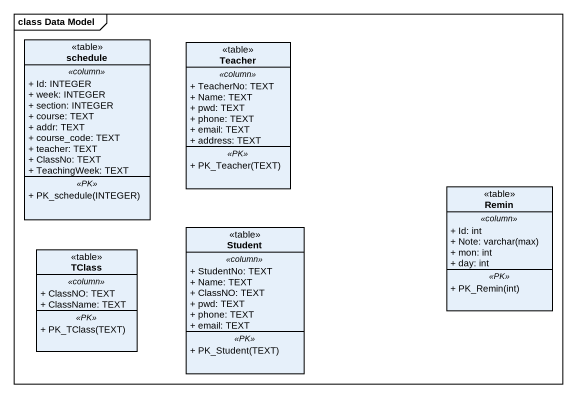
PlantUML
@startuml
mainframe class Data Model
hide circle
hide empty members
skinparam classAttributeIconSize 0
class schedule <<table>> {
  .. <<column>> ..
  + Id: INTEGER
  + week: INTEGER
  + section: INTEGER
  + course: TEXT
  + addr: TEXT
  + course_code: TEXT
  + teacher: TEXT
  + ClassNo: TEXT
  + TeachingWeek: TEXT
  .. <<PK>> ..
  + PK_schedule(INTEGER)
}
class Teacher <<table>> {
  .. <<column>> ..
  + TeacherNo: TEXT
  + Name: TEXT
  + pwd: TEXT
  + phone: TEXT
  + email: TEXT
  + address: TEXT
  .. <<PK>> ..
  + PK_Teacher(TEXT)
}
class Remin <<table>> {
  .. <<column>> ..
  + Id: int
  {field} + Note: varchar(max)
  + mon: int
  + day: int
  .. <<PK>> ..
  + PK_Remin(int)
}
class TClass <<table>> {
  .. <<column>> ..
  + ClassNO: TEXT
  + ClassName: TEXT
  .. <<PK>> ..
  + PK_TClass(TEXT)
}
class Student <<table>> {
  .. <<column>> ..
  + StudentNo: TEXT
  + Name: TEXT
  + ClassNO: TEXT
  + pwd: TEXT
  + phone: TEXT
  + email: TEXT
  .. <<PK>> ..
  + PK_Student(TEXT)
}
@enduml
